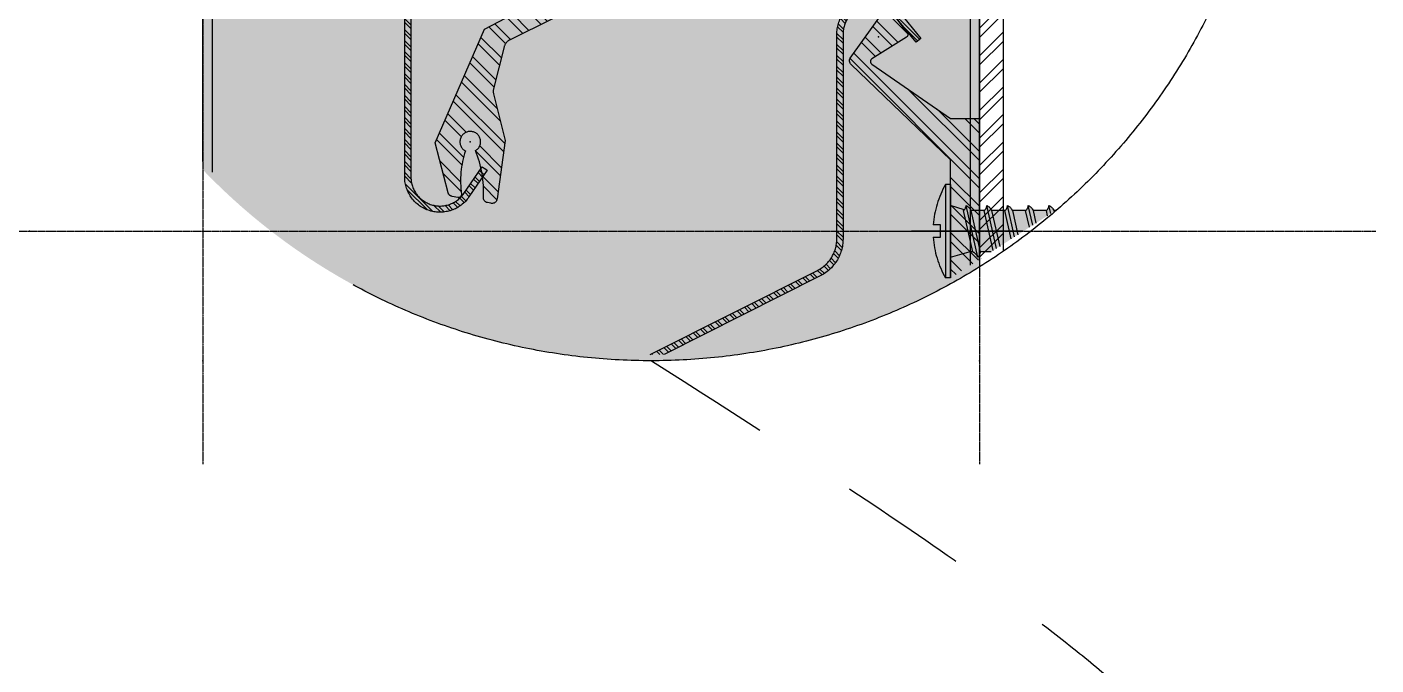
# Model space of a CAD drawing. Header units: millimetres. Extents: x -244126 to 368105, y -173968 to 259060.
# Drawn here: x -94243 to -92941, y 65953 to 66569 of the extents above; entities that cross this region are included whole.
import ezdxf
from ezdxf.xclip import XClip

# ---------------------------------------------------------------- set-up
doc = ezdxf.new("R2010")
doc.units = ezdxf.units.MM
doc.header["$MEASUREMENT"] = 0
doc.header["$XCLIPFRAME"] = 0
for name, pattern in [('CENTER', [2, 1.25, -0.25, 0.25, -0.25]), ('HIDDEN', [9.524999999999999, 6.35, -3.175]), ('TA_HL_035.00000', [227.5, 124.25, -103.25])]:
    doc.linetypes.add(name, pattern=pattern)
for name, color, linetype in [('000 - GRID', 8, 'CENTER'), ('000 - H A T C H', 8, 'Continuous'), ('000 - SYMBOL CON', 1, 'Continuous'), ('000 - WIPEOUT', 250, 'Continuous'), ('001 - ASCESSORIES', 1, 'Continuous'), ('002 - STRUCTURAL STEEL', 4, 'Continuous'), ('A03_SUN LOUVER', 7, 'Continuous')]:
    doc.layers.add(name, color=color, linetype=linetype)
doc.styles.add('Cetury Gothic', font='GOTHIC.TTF')
doc.styles.add('TA', font='Cordia New.ttf', dxfattribs={"height": 4.5})

# ---------------------------------------------------------------- blocks, each defined once
blk = doc.blocks.new('*U2923')
at = {"layer": '001 - ASCESSORIES', "color": 0}
for points in [[(55, 0), (-19.99999999999999, 0), (-19.99999999999991, 2300.000000000007), (55.00000000000007, 2300.000000000007)], [(-19.99999999999991, 2300.000000000007), (-19.09999999999992, 2300.000000000007), (-19.09999999999999, 0), (-19.99999999999999, 0)], [(54.10000000000001, 0), (55, 0), (55.00000000000007, 2300.000000000007), (54.10000000000008, 2300.000000000007)]]:
    blk.add_lwpolyline(points, close=True, dxfattribs=at)
blk = doc.blocks.new('000 - FAMELINE_AL.SUN_LV_70Z_CUT_VIEW')
at = {"layer": '000 - H A T C H'}
h = blk.add_hatch(dxfattribs=at)
h.set_pattern_fill('ANSI32', color=8, scale=2)
h.set_pattern_definition([(45, (0, 0), (-0.5303300858899107, 0.5303300858899107), []), (45, (0.35355339, 0), (-0.5303300858899107, 0.5303300858899107), [])])
edge = h.paths.add_edge_path()
edge.add_arc((-41.71909435685664, 63.80189602588693), 3.399999999999986, 359.7688178317894, 500.7773137959305)
edge.add_line((-44.35305455737182, 65.95183873724041), (-46.44665398359939, 63.3869064088849))
edge.add_line((-46.44665398359939, 63.3869064088849), (-45.98183747762232, 63.00750475393761))
edge.add_line((-45.98183747762232, 63.00750475393761), (-43.88823805138236, 65.57243708230635))
edge.add_arc((-41.71909435685045, 63.8018960258951), 2.799999999993822, -0.25475025521330963, 140.7773137957614, ccw=False)
edge.add_line((-38.91912203336574, 63.78944662088733), (-38.9191220333887, 44.01972320168352))
edge.add_arc((-34.9191220333887, 44.01972320168352), 4, 180, 244.3295045191594)
edge.add_line((-36.6519020997646, 40.41452234159676), (0.8728362579277018, 21.54602793816775))
edge.add_arc((-0.6000267984897698, 18.4816072070802), 3.400000000011559, 1.3181988833821379e-10, 64.32950451929122, ccw=False)
edge.add_line((2.799973201521789, 18.48160720708802), (2.799973201515968, -0.01085875736750097))
edge.add_arc((-1.672240363737032e-06, -4.791312291807515e-06), 2.799995911112356, 214.4412264402325, 359.7778968172909, ccw=False)
edge.add_line((-2.309177256072871, -1.58357203815649), (-4.075200694191153, 0.9916572906804504))
edge.add_line((-4.075200694191153, 0.9916572906804504), (-4.570024391912739, 0.6523204253608128))
edge.add_line((-4.570024391912739, 0.6523204253608128), (-2.804000953798055, -1.922908903484404))
edge.add_arc((1.343924971308752e-13, -6.008527009271347e-13), 3.399999999999771, 214.4412879448393, 359.7725146033154)
edge.add_line((3.399973201521789, -0.01349921971996082), (3.399973201521789, 18.48160720708802))
edge.add_arc((-0.600026798489675, 18.48160720708033), 4.000000000011464, 1.101744141655805e-10, 64.32950451926962)
edge.add_line((1.132753267884254, 22.08680806718075), (-36.39198508980822, 40.95530247060977))
edge.add_arc((-34.9191220333887, 44.01972320168352), 3.400000000000007, 180, 244.3295045191593, ccw=False)
edge.add_line((-38.3191220333887, 44.01972320168352), (-38.31912203338288, 63.78817741812782))
at = {"layer": 'A03_SUN LOUVER', "color": 0}
blk.add_lwpolyline([(-38.31912203339264, 63.78817743708649, 0.706785714724799), (-44.35305455737182, 65.95183873724041), (-46.44665398359939, 63.3869064088849), (-45.98183747762232, 63.00750475393761), (-43.88823805138236, 65.57243708230635, -0.7069399320194617), (-38.91912203336574, 63.78944662088733), (-38.9191220333887, 44.01972320168352, 0.2883019779868358), (-36.6519020997646, 40.41452234159676), (0.8728362579277018, 21.54602793816775, -0.2883019779868358), (2.799973201521789, 18.48160720708802), (2.799973201515968, -0.01085875736750097, -0.7354915496662431), (-2.309177256072871, -1.58357203815649), (-4.075200694191153, 0.9916572906804504), (-4.570024391912739, 0.6523204253608128), (-2.804000953798055, -1.922908903484404, 0.7354549486294412), (3.399973201521789, -0.01349921971996082), (3.399973201521789, 18.48160720708802, 0.2883019779868358), (1.132753267884254, 22.08680806718075), (-36.39198508980822, 40.95530247060977, -0.2883019779868358), (-38.3191220333887, 44.01972320168352), (-38.31912203338288, 63.78817741812782)], format="xyb", dxfattribs=at)
blk = doc.blocks.new('000 - ASSCESSORIES_FAMELINE_AL.FLEX_BK_FOR_70Z_[70Z-BK]_CUT_VIEW')
at = {"layer": '000 - H A T C H'}
h = blk.add_hatch(dxfattribs=at)
h.set_pattern_fill('ANSI32', color=8, scale=0.005)
h.set_pattern_definition([(45, (9.087006977919415, -46.378), (-0.001325825214724777, 0.001325825214724777), []), (45, (9.087890861394415, -46.378), (-0.001325825214724777, 0.001325825214724777), [])])
edge = h.paths.add_edge_path()
edge.add_line((-0.01277954649654411, -0.00975276040116313), (-0.01297954649656303, -0.009952760401567673))
edge.add_line((-0.01297954649656141, -0.009952760401567673), (-0.01317954649658215, -0.00975276040116313))
edge.add_line((-0.01317954649658226, -0.00975276040116313), (-0.013379546496603, -0.009952760401567673))
edge.add_line((-0.01337954649660311, -0.009952760401567673), (-0.01357954649662385, -0.00975276040116313))
edge.add_line((-0.01357954649662396, -0.00975276040116313), (-0.0137795464966447, -0.009952760401567673))
edge.add_line((-0.01377954649664481, -0.009952760401567673), (-0.01397954649666919, -0.00975276040116313))
edge.add_line((-0.01397954649666922, -0.00975276040116313), (-0.01417954649669177, -0.009952760401567673))
edge.add_line((-0.01417954649669184, -0.009952760401567673), (-0.01437954649671258, -0.00975276040116313))
edge.add_line((-0.01437954649671269, -0.00975276040116313), (-0.01457954649673343, -0.009952760401567673))
edge.add_line((-0.01457954649673354, -0.009952760401567673), (-0.01477954649675428, -0.00975276040116313))
edge.add_line((-0.01477954649675439, -0.00975276040116313), (-0.01497954649677513, -0.009952760401567673))
edge.add_line((-0.01497954649677524, -0.009952760401567673), (-0.01517954649679416, -0.00975276040116313))
edge.add_line((-0.01517954649679432, -0.00975276040116313), (-0.01537954649681505, -0.009952760401567673))
edge.add_line((-0.01537954649681517, -0.009952760401567673), (-0.0155795464968359, -0.00975276040116313))
edge.add_line((-0.01557954649683602, -0.00975276040116313), (-0.01577954649685675, -0.009952760401567673))
edge.add_line((-0.01577954649685687, -0.009952760401567673), (-0.0159795464968776, -0.00975276040116313))
edge.add_line((-0.01597954649687772, -0.00975276040116313), (-0.01617954649689663, -0.009952760401567673))
edge.add_line((-0.01617954649689501, -0.009952760401567673), (-0.01637954649691575, -0.00975276040116313))
edge.add_line((-0.01637954649691586, -0.00975276040116313), (-0.0165795464969366, -0.009952760401567673))
edge.add_line((-0.01657954649693671, -0.009952760401567673), (-0.01677954649695745, -0.00975276040116313))
edge.add_line((-0.01677954649695756, -0.00975276040116313), (-0.0169795464969783, -0.009952760401567673))
edge.add_line((-0.01697954649697841, -0.009952760401567673), (-0.01717954649700279, -0.00975276040116313))
edge.add_line((-0.01717954649700282, -0.00975276040116313), (-0.01737954649702537, -0.009952760401567673))
edge.add_line((-0.01737954649702544, -0.009952760401567673), (-0.01757954649704618, -0.00975276040116313))
edge.add_line((-0.01757954649704629, -0.00975276040116313), (-0.01777954649706703, -0.009952760401567673))
edge.add_line((-0.01777954649706714, -0.009952760401567673), (-0.01797954649708788, -0.00975276040116313))
edge.add_line((-0.01797954649708799, -0.00975276040116313), (-0.01817954649710873, -0.009952760401567673))
edge.add_line((-0.01817954649710884, -0.009952760401567673), (-0.01837954649712776, -0.00975276040116313))
edge.add_line((-0.01837954649712792, -0.00975276040116313), (-0.01857954649714865, -0.009952760401567673))
edge.add_line((-0.01857954649714877, -0.009952760401567673), (-0.0187795464971695, -0.00975276040116313))
edge.add_line((-0.01877954649716962, -0.00975276040116313), (-0.01897954649719035, -0.009952760401567673))
edge.add_line((-0.01897954649719047, -0.009952760401567673), (-0.0191795464972112, -0.00975276040116313))
edge.add_line((-0.01917954649721132, -0.00975276040116313), (-0.01937954649723024, -0.009952760401567673))
edge.add_line((-0.01937954649722862, -0.009952760401567673), (-0.01957954649724935, -0.00975276040116313))
edge.add_line((-0.01957954649724947, -0.00975276040116313), (-0.0197795464972702, -0.009952760401567673))
edge.add_line((-0.01977954649727032, -0.009952760401567673), (-0.01997954649729105, -0.00975276040116313))
edge.add_line((-0.01997954649729117, -0.00975276040116313), (-0.0201795464973119, -0.009952760401567673))
edge.add_line((-0.02017954649731202, -0.009952760401567673), (-0.02037954649733639, -0.00975276040116313))
edge.add_line((-0.02037954649733642, -0.00975276040116313), (-0.02057954649735898, -0.009952760401567673))
edge.add_line((-0.02057954649735905, -0.009952760401567673), (-0.02077954649737978, -0.00975276040116313))
edge.add_line((-0.0207795464973799, -0.00975276040116313), (-0.02097954649740063, -0.009952760401567673))
edge.add_line((-0.02097954649740075, -0.009952760401567673), (-0.02117954649742148, -0.00975276040116313))
edge.add_line((-0.0211795464974216, -0.00975276040116313), (-0.02137954649744233, -0.009952760401567673))
edge.add_line((-0.02137954649744245, -0.009952760401567673), (-0.02157954649746137, -0.00975276040116313))
edge.add_line((-0.02157954649746152, -0.00975276040116313), (-0.02177954649748226, -0.009952760401567673))
edge.add_line((-0.02177954649748237, -0.009952760401567673), (-0.02197954649750311, -0.00975276040116313))
edge.add_line((-0.02197954649750322, -0.00975276040116313), (-0.02217954649752396, -0.009952760401567673))
edge.add_line((-0.02217954649752407, -0.009952760401567673), (-0.02237954649754481, -0.00975276040116313))
edge.add_line((-0.02237954649754492, -0.00975276040116313), (-0.02257954649756384, -0.009952760401567673))
edge.add_line((-0.02257954649756222, -0.009952760401567673), (-0.02277954649758296, -0.00975276040116313))
edge.add_line((-0.02277954649758307, -0.00975276040116313), (-0.02297954649760381, -0.009952760401567673))
edge.add_line((-0.02297954649760392, -0.009952760401567673), (-0.02317954649762466, -0.00975276040116313))
edge.add_line((-0.02317954649762477, -0.00975276040116313), (-0.02337954649764551, -0.009952760401567673))
edge.add_line((-0.02337954649764562, -0.009952760401567673), (-0.02357954649767, -0.00975276040116313))
edge.add_line((-0.02357954649767002, -0.00975276040116313), (-0.02377954649769258, -0.009952760401567673))
edge.add_line((-0.02377954649769265, -0.009952760401567673), (-0.02397954649771339, -0.00975276040116313))
edge.add_line((-0.0239795464977135, -0.00975276040116313), (-0.02417954649774151, -0.009952760401567673))
edge.add_line((-0.02417954649774146, -0.009952760401567673), (-0.02437954649775492, -0.00975276040116313))
edge.add_line((-0.0243795464977552, -0.00975276040116313), (-0.02457954649778321, -0.009952760401567673))
edge.add_line((-0.02457954649778316, -0.009952760401567673), (-0.02477954649780389, -0.00975276040116313))
edge.add_line((-0.02477954649780401, -0.00975276040116313), (-0.02497954649782474, -0.009952760401567673))
edge.add_line((-0.02497954649782486, -0.009952760401567673), (-0.02517954649784377, -0.00975276040116313))
edge.add_line((-0.02517954649784393, -0.00975276040116313), (-0.02537954649786467, -0.009952760401567673))
edge.add_line((-0.02537954649786478, -0.009952760401567673), (-0.02557954649788552, -0.00975276040116313))
edge.add_line((-0.02557954649788563, -0.00975276040116313), (-0.02577954649790637, -0.009952760401567673))
edge.add_line((-0.02577954649790648, -0.009952760401567673), (-0.02597954649792722, -0.00975276040116313))
edge.add_line((-0.02597954649792555, -0.00975276040116313), (-0.02617954649794447, -0.009952760401567673))
edge.add_line((-0.02617954649794463, -0.009952760401567673), (-0.02637954649796536, -0.00975276040116313))
edge.add_line((-0.02637954649796548, -0.00975276040116313), (-0.02657954649798621, -0.009952760401567673))
edge.add_line((-0.02657954649798633, -0.009952760401567673), (-0.02677954649800706, -0.00975276040116313))
edge.add_line((-0.02677954649800718, -0.00975276040116313), (-0.02697954649802974, -0.009952760401567673))
edge.add_line((-0.0269795464980298, -0.009952760401567673), (-0.02717954649805418, -0.00975276040116313))
edge.add_line((-0.02717954649805421, -0.00975276040116313), (-0.02737954649807494, -0.009952760401567673))
edge.add_line((-0.02737954649807506, -0.009952760401567673), (-0.02757954649809579, -0.00975276040116313))
edge.add_line((-0.02757954649809591, -0.00975276040116313), (-0.02967954649830546, -0.00975276040116313))
edge.add_line((-0.02967954649830595, -0.00975276040116313), (-0.02967954649830595, -0.005952760400752766))
edge.add_line((-0.02967954649830595, -0.005952760400752766), (-0.05031824556958587, 0.03563496930928506))
edge.add_arc((-0.05121400561373868, 0.03519043141033507), 0.001000000000151382, 26.39377746178776, 75.8219355794282)
edge.add_line((-0.05096906939608736, 0.03615997060479259), (-0.05502790629977783, 0.03718536098029273))
edge.add_arc((-0.0552728425175335, 0.03621582178585214), 0.001000000000162513, 75.82193557346436, 104.1780643993373)
edge.add_line((-0.05551777873482955, 0.03718536098040914), (-0.06002284251777767, 0.03604723960325629))
edge.add_line((-0.06002284251777645, 0.03604723960325629), (-0.06566181365886668, 0.03683974531472614))
edge.add_arc((-0.06559222710857426, 0.03733487934893276), 0.0004999999998133708, 168.4409523074406, 262.0000000186345, ccw=False)
edge.add_line((-0.06608208646855651, 0.03743506820683962), (-0.06601507415376996, 0.0377627155153312))
edge.add_arc((-0.06552521479402351, 0.03766252665701586), 0.0004999999996624719, 87.06799968467601, 168.4409522554503, ccw=False)
edge.add_arc((-0.06495843581486405, 0.04872858665620328), 0.01058056507243212, 267.06799962155, 291.9915223716762)
edge.add_arc((-0.0601375721881432, 0.03943023958709091), 0.001000000000519413, 210.8217160004619, 511.7252351100696)
edge.add_arc((-0.06392995079279906, 0.03099271075333121), 0.009374857828702345, 71.90549630057217, 97.73897321563683)
edge.add_arc((-0.06523276939259937, 0.0405794483473656), 0.0002999999997556577, 168.4409523378007, 277.73897327017005, ccw=False)
edge.add_line((-0.06552668500849279, 0.04063956166192639), (-0.06541458793621961, 0.04118764456461924))
edge.add_arc((-0.06492472857595288, 0.04108745570658101), 0.0005000000001152923, 105.0000000089477, 168.4409522992529, ccw=False)
edge.add_line((-0.06505413809860983, 0.0415704186198198), (-0.06025266056207801, 0.0428301757283478))
edge.add_line((-0.06025266056207812, 0.0428301757283478), (-0.0492526605609267, 0.03804723960366374))
edge.add_line((-0.04925266056092603, 0.03804723960366374), (-0.02567954649789006, -0.006952760400956493))
edge.add_line((-0.02567954649789073, -0.006952760400956493), (-0.01187954649644718, -0.006952760400956493))
edge.add_line((-0.01187954649644674, -0.006952760400956493), (-0.002662942001011132, 0.002656586377350152))
edge.add_arc((-0.002304552747116162, 0.002307935918011594), 0.0005000000001045974, 59.98307022082429, 135.7891445572969, ccw=False)
edge.add_line((-0.002054424811218425, 0.002740874730996268), (0.002599041332761615, -0.0006066714323025623))
edge.add_arc((0.002423851587606052, -0.0008502049067118378), 0.0002999999999414777, -53.13000000248172, 54.27003670094422, ccw=False)
edge.add_line((0.002603852016303421, -0.001090204585118215), (0.0003817467584736676, -0.002756789730629123))
edge.add_arc((0.0002017463293952915, -0.002516790052546014), 0.0002999999999117129, 212.0053832946578, 306.8700000934011, ccw=False)
edge.add_line((-5.265316149127841e-05, -0.002675789734887246), (-0.002137095849296046, 0.0006593185663730881))
edge.add_arc((-0.002391495340415162, 0.0005003188842422901), 0.0003000000000012833, 32.00538323809544, 145.4914770709103)
edge.add_line((-0.002638707917848038, 0.0006702775308511377), (-0.007879546496031722, -0.006952760400956493))
edge.add_line((-0.007879546496033285, -0.006952760400956493), (-0.007879546496033285, -0.00975276040116313))
edge.add_line((-0.007879546496033285, -0.00975276040116313), (-0.00997954649625011, -0.00975276040116313))
edge.add_line((-0.009979546496248659, -0.00975276040116313), (-0.01017954649626939, -0.009952760401567673))
edge.add_line((-0.01017954649626951, -0.009952760401567673), (-0.01037954649629024, -0.00975276040116313))
edge.add_line((-0.01037954649629036, -0.00975276040116313), (-0.0105795464963111, -0.009952760401567673))
edge.add_line((-0.01057954649631121, -0.009952760401567673), (-0.01077954649633558, -0.00975276040116313))
edge.add_line((-0.01077954649633561, -0.00975276040116313), (-0.01097954649635817, -0.009952760401567673))
edge.add_line((-0.01097954649635824, -0.009952760401567673), (-0.01117954649637897, -0.00975276040116313))
edge.add_line((-0.01117954649637909, -0.00975276040116313), (-0.01137954649639982, -0.009952760401567673))
edge.add_line((-0.01137954649639994, -0.009952760401567673), (-0.01157954649642067, -0.00975276040116313))
edge.add_line((-0.01157954649642079, -0.00975276040116313), (-0.01177954649644153, -0.009952760401567673))
edge.add_line((-0.01177954649644164, -0.009952760401567673), (-0.01197954649646056, -0.00975276040116313))
edge.add_line((-0.01197954649646071, -0.00975276040116313), (-0.01217954649648145, -0.009952760401567673))
edge.add_line((-0.01217954649648156, -0.009952760401567673), (-0.0123795464965023, -0.00975276040116313))
edge.add_line((-0.01237954649650241, -0.00975276040116313), (-0.01257954649652315, -0.009952760401567673))
edge.add_line((-0.01257954649652326, -0.009952760401567673), (-0.012779546496544, -0.00975276040116313))
at = {"layer": '001 - ASCESSORIES', "color": 0, "linetype": 'ByBlock'}
blk.add_lwpolyline([(-0.01277954649654411, -0.00975276040116313), (-0.01297954649656141, -0.009952760401567673), (-0.01317954649658226, -0.00975276040116313), (-0.01337954649660311, -0.009952760401567673), (-0.01357954649662396, -0.00975276040116313), (-0.01377954649664481, -0.009952760401567673), (-0.01397954649666922, -0.00975276040116313), (-0.01417954649669184, -0.009952760401567673), (-0.01437954649671269, -0.00975276040116313), (-0.01457954649673354, -0.009952760401567673), (-0.01477954649675439, -0.00975276040116313), (-0.01497954649677524, -0.009952760401567673), (-0.01517954649679432, -0.00975276040116313), (-0.01537954649681517, -0.009952760401567673), (-0.01557954649683602, -0.00975276040116313), (-0.01577954649685687, -0.009952760401567673), (-0.01597954649687772, -0.00975276040116313), (-0.01617954649689501, -0.009952760401567673), (-0.01637954649691586, -0.00975276040116313), (-0.01657954649693671, -0.009952760401567673), (-0.01677954649695756, -0.00975276040116313), (-0.01697954649697841, -0.009952760401567673), (-0.01717954649700282, -0.00975276040116313), (-0.01737954649702544, -0.009952760401567673), (-0.01757954649704629, -0.00975276040116313), (-0.01777954649706714, -0.009952760401567673), (-0.01797954649708799, -0.00975276040116313), (-0.01817954649710884, -0.009952760401567673), (-0.01837954649712792, -0.00975276040116313), (-0.01857954649714877, -0.009952760401567673), (-0.01877954649716962, -0.00975276040116313), (-0.01897954649719047, -0.009952760401567673), (-0.01917954649721132, -0.00975276040116313), (-0.01937954649722862, -0.009952760401567673), (-0.01957954649724947, -0.00975276040116313), (-0.01977954649727032, -0.009952760401567673), (-0.01997954649729117, -0.00975276040116313), (-0.02017954649731202, -0.009952760401567673), (-0.02037954649733642, -0.00975276040116313), (-0.02057954649735905, -0.009952760401567673), (-0.0207795464973799, -0.00975276040116313), (-0.02097954649740075, -0.009952760401567673), (-0.0211795464974216, -0.00975276040116313), (-0.02137954649744245, -0.009952760401567673), (-0.02157954649746152, -0.00975276040116313), (-0.02177954649748237, -0.009952760401567673), (-0.02197954649750322, -0.00975276040116313), (-0.02217954649752407, -0.009952760401567673), (-0.02237954649754492, -0.00975276040116313), (-0.02257954649756222, -0.009952760401567673), (-0.02277954649758307, -0.00975276040116313), (-0.02297954649760392, -0.009952760401567673), (-0.02317954649762477, -0.00975276040116313), (-0.02337954649764562, -0.009952760401567673), (-0.02357954649767002, -0.00975276040116313), (-0.02377954649769265, -0.009952760401567673), (-0.0239795464977135, -0.00975276040116313), (-0.02417954649774146, -0.009952760401567673), (-0.0243795464977552, -0.00975276040116313), (-0.02457954649778316, -0.009952760401567673), (-0.02477954649780401, -0.00975276040116313), (-0.02497954649782486, -0.009952760401567673), (-0.02517954649784393, -0.00975276040116313), (-0.02537954649786478, -0.009952760401567673), (-0.02557954649788563, -0.00975276040116313), (-0.02577954649790648, -0.009952760401567673), (-0.02597954649792555, -0.00975276040116313), (-0.02617954649794463, -0.009952760401567673), (-0.02637954649796548, -0.00975276040116313), (-0.02657954649798633, -0.009952760401567673), (-0.02677954649800718, -0.00975276040116313), (-0.0269795464980298, -0.009952760401567673), (-0.02717954649805421, -0.00975276040116313), (-0.02737954649807506, -0.009952760401567673), (-0.02757954649809591, -0.00975276040116313), (-0.02967954649830595, -0.00975276040116313), (-0.02967954649830595, -0.005952760400752766), (-0.05031824556958497, 0.03563496930928522, 0.2190783415382473), (-0.05096906939608736, 0.03615997060479259), (-0.05502790629977738, 0.03718536098029546, 0.1243621950703983), (-0.05551777873482955, 0.03718536098040914), (-0.06002284251777645, 0.03604723960325629), (-0.06566181365886692, 0.03683974531472956, -0.4325265089640832), (-0.06608208646855651, 0.03743506820683962), (-0.0660150741537695, 0.03776271551533483, -0.370769381718523), (-0.06549963943015769, 0.03816187212903088, 0.109180126670583), (-0.06099633795153814, 0.03891787119944468, 3.791782085139564), (-0.06101825826210572, 0.03990393995670871, 0.1131996429191804), (-0.06519237132275713, 0.04028218079816526, -0.51668024221595), (-0.06552668500849279, 0.04063956166192639), (-0.06541458793621935, 0.04118764456462287, -0.2841073530842382), (-0.06505413809860983, 0.0415704186198198), (-0.06025266056207812, 0.0428301757283478), (-0.04925266056092603, 0.03804723960366374), (-0.02567954649789073, -0.006952760400956493), (-0.01187954649644674, -0.006952760400956493), (-0.002662942001011359, 0.002656586377348447, -0.343381406372472), (-0.002054424811218425, 0.002740874730996268), (0.002599041332763008, -0.0006066714323011979, -0.5062323687275436), (0.002603852016303421, -0.001090204585118215), (0.0003817467584728007, -0.002756789730625542, -0.4393056243868863), (-5.265316149127841e-05, -0.002675789734887246), (-0.002137095849295889, 0.0006593185663774648, 0.5400558432090684), (-0.002638707917848038, 0.0006702775308511377), (-0.007879546496033285, -0.006952760400956493), (-0.007879546496033285, -0.00975276040116313), (-0.009979546496248659, -0.00975276040116313), (-0.01017954649626951, -0.009952760401567673), (-0.01037954649629036, -0.00975276040116313), (-0.01057954649631121, -0.009952760401567673), (-0.01077954649633561, -0.00975276040116313), (-0.01097954649635824, -0.009952760401567673), (-0.01117954649637909, -0.00975276040116313), (-0.01137954649639994, -0.009952760401567673), (-0.01157954649642079, -0.00975276040116313), (-0.01177954649644164, -0.009952760401567673), (-0.01197954649646071, -0.00975276040116313), (-0.01217954649648156, -0.009952760401567673), (-0.01237954649650241, -0.00975276040116313), (-0.01257954649652326, -0.009952760401567673)], format="xyb", close=True, dxfattribs=at)
at = {"layer": '001 - ASCESSORIES', "color": 0}
for p in [(-0.06013757218862992, 0.03943023958709801), (6.834375005482229e-06, 7.105427357601002e-15)]:
    blk.add_point(p, dxfattribs=at)
at = {"layer": 'Defpoints', "color": 250, "linetype": 'HIDDEN', "ltscale": 0.5}
blk.add_line((-0.01877954649716784, -0.000752955738271055), (-0.01877954649716784, -0.01315256506364193), dxfattribs=at)
blk = doc.blocks.new('*U2958')
at = {"layer": '001 - ASCESSORIES', "color": 2, "xscale": 1000, "yscale": 1000, "zscale": 1000}
for p in [(-1064, 9.75276040116296), (-1014, 9.75276040116296), (-964, 9.75276040116296), (-914, 9.75276040116296), (-864, 9.75276040116296), (-814, 9.75276040116296), (-764, 9.75276040116296), (-714, 9.75276040116296), (-664, 9.75276040116296), (-614, 9.75276040116296), (-564, 9.75276040116296), (-514, 9.75276040116296), (-464, 9.75276040116296), (-414, 9.75276040116296), (-364, 9.75276040116296), (-314, 9.75276040116296), (-264, 9.75276040116296), (-214, 9.75276040116296), (-164, 9.75276040116296), (-114, 9.75276040116296), (-64, 9.75276040116296), (-14, 9.75276040116296), (36, 9.75276040116296), (86, 9.75276040116296), (136, 9.75276040116296), (186, 9.75276040116296), (236, 9.75276040116296), (286, 9.75276040116296), (336, 9.75276040116296), (386, 9.75276040116296), (436, 9.75276040116296), (486, 9.75276040116296), (536, 9.75276040116296), (586, 9.75276040116296), (636, 9.75276040116296), (686, 9.75276040116296), (736, 9.75276040116296), (786, 9.75276040116296), (836, 9.75276040116296), (886, 9.75276040116296), (936, 9.75276040116296), (986, 9.75276040116296), (1036, 9.75276040116296), (1086, 9.75276040116296), (1136, 9.75276040116296)]:
    blk.add_blockref('000 - ASSCESSORIES_FAMELINE_AL.FLEX_BK_FOR_70Z_[70Z-BK]_CUT_VIEW', p, dxfattribs=at)
at = {"layer": 'A03_SUN LOUVER', "color": 3, "xscale": -1, "rotation": 270}
for p in [(-1127.541270990422, 52.11176187917954), (-1077.541270990422, 52.11176187917954), (-1027.541270990422, 52.11176187917954), (-977.5412709904217, 52.11176187917954), (-927.5412709904217, 52.11176187917954), (-877.5412709904217, 52.11176187917954), (-827.5412709904217, 52.11176187917954), (-777.5412709904217, 52.11176187917954), (-727.5412709904217, 52.11176187917954), (-677.5412709904217, 52.11176187917954), (-627.5412709904217, 52.11176187917954), (-577.5412709904217, 52.11176187917954), (-527.5412709904217, 52.11176187917954), (-477.5412709904217, 52.11176187917954), (-427.5412709904217, 52.11176187917954), (-377.5412709904217, 52.11176187917954), (-327.5412709904217, 52.11176187917954), (-277.5412709904217, 52.11176187917954), (-227.5412709904217, 52.11176187917954), (-177.5412709904217, 52.11176187917954), (-127.5412709904217, 52.11176187917954), (-77.54127099042171, 52.11176187917954), (-27.54127099042171, 52.11176187917954), (22.45872900957829, 52.11176187917954), (72.45872900957829, 52.11176187917954), (122.4587290095783, 52.11176187917954), (172.4587290095783, 52.11176187917954), (222.4587290095783, 52.11176187917954), (272.4587290095783, 52.11176187917954), (322.4587290095783, 52.11176187917954), (372.4587290095783, 52.11176187917954), (422.4587290095783, 52.11176187917954), (472.4587290095783, 52.11176187917954), (522.4587290095783, 52.11176187917954), (572.4587290095783, 52.11176187917954), (622.4587290095783, 52.11176187917954), (672.4587290095783, 52.11176187917954), (722.4587290095783, 52.11176187917954), (772.4587290095783, 52.11176187917954), (822.4587290095783, 52.11176187917954), (872.4587290095783, 52.11176187917954), (922.4587290095783, 52.11176187917954), (972.4587290095783, 52.11176187917954), (1022.458729009578, 52.11176187917954), (1072.458729009578, 52.11176187917954)]:
    blk.add_blockref('000 - FAMELINE_AL.SUN_LV_70Z_CUT_VIEW', p, dxfattribs=at)
blk = doc.blocks.new('*U2922')
at = {"color": 0}
blk.add_wipeout([(0, 2300), (100, 2300), (100, 0), (0, 0)], dxfattribs=at).dxf.layer = '000 - WIPEOUT'
at = {"layer": '002 - STRUCTURAL STEEL', "color": 0, "linetype": 'ByBlock'}
blk.add_lwpolyline([(0, 2300), (100, 2300), (100, 0), (0, 0)], close=True, dxfattribs=at)
blk = doc.blocks.new('000 - DYNAMIC_VIEW_ASSCESSORIES_PHILLIPS_HEAD_SELF_DRILLING_SCREW_No.8x25mm._SIDE_VIEW')
at = {"layer": '000 - H A T C H', "linetype": 'ByBlock'}
h = blk.add_hatch(color=250, dxfattribs=at)
h.dxf.hatch_style = 1
edge = h.paths.add_edge_path()
edge.add_arc((3.004541472591882, 1.572131985994915), 1.04645436818185, 384.1341226855835, 422.4587230169149)
edge.add_arc((2.831812036674819, 2.512814835426965), 0.6567219107839141, 308.6596436729191, 358.88189727229064, ccw=False)
edge.add_line((3.242061488890613, 2.000000000407439), (1.959526135578926, 1.999999999952692))
edge.add_arc((1.004541472184428, 1.572131985994915), 1.04645436818185, 384.1341226855835, 422.4587230169149)
edge.add_arc((0.8318120360399917, 2.512814835426965), 0.6567219110112446, 315.6091470700266, 358.88189727267775, ccw=False)
edge.add_line((1.301095248663842, 2.053405502920199), (0, 2.500000000509303))
edge.add_line((0, 2.500000000509303), (1.224646798839942e-16, 4.500000000007262))
edge.add_line((0, 4.500000000007262), (-0.4999999996471161, 4.500000000007262))
edge.add_arc((7.337500000176078, -4.547615617411793e-10), 9.037500000076724, 150.1371656406266, 176.0119282285309)
edge.add_line((-1.678116154835152, 0.6285472118179172), (-0.9934728495863965, 0.6285472118179172))
edge.add_line((-0.9934728495863965, 0.6285472118179172), (-0.9934728495863966, -0.5642561354761852))
edge.add_line((-0.9934728495863965, -0.5642561354761852), (-1.682368139881874, -0.5642561354761852))
edge.add_arc((7.337499999948704, -4.547615617411793e-10), 9.037499999769851, 183.5795890578686, 209.8628343536553)
edge.add_line((-0.5000000001018634, -4.50000000000729), (0, -4.50000000000729))
edge.add_line((0, -4.50000000000729), (1.224646799118394e-16, -2.500000000054584))
edge.add_line((0, -2.500000000054584), (1.798302246243111, -1.99999999995272))
edge.add_line((1.798302246243111, -1.99999999995272), (2.14114074515237, -1.99999999995272))
edge.add_arc((1.719220970699098, -2.869498795917039), 0.9664597520114843, 382.4775851523066, 424.1152605710679, ccw=False)
edge.add_arc((2.018123876268874, -1.896586149541704), 0.8468196992643867, 314.5560261849951, 352.9855147651136)
edge.add_line((2.858605392248137, -1.99999999995272), (4.141140744650329, -1.99999999995272))
edge.add_arc((3.719220970197057, -2.869498795917039), 0.9664597520114843, 382.4775851523066, 424.1152605710679, ccw=False)
edge.add_arc((4.018123875766832, -1.896586149541704), 0.8468196992643867, 314.5560261849951, 352.9855147651136)
edge.add_line((4.858605391746096, -1.99999999995272), (6.141140745057783, -1.99999999995272))
edge.add_arc((5.719220970604511, -2.869498795917039), 0.9664597520114843, 382.4775851523066, 424.1152605710679, ccw=False)
edge.add_arc((6.018123876174286, -1.896586149541704), 0.8468196992643867, 314.5560261849951, 352.9855147651136)
edge.add_line((6.858605392153549, -1.99999999995272), (8.141140744555742, -1.99999999995272))
edge.add_arc((7.719220970102469, -2.869498795917039), 0.9664597520114843, 382.4775851523066, 424.1152605710679, ccw=False)
edge.add_arc((8.018123875672245, -1.896586149541704), 0.8468196992643867, 314.5560261849951, 352.9855147651136)
edge.add_line((8.858605391651508, -1.99999999995272), (10.1411407449632, -1.99999999995272))
edge.add_arc((9.719220970509923, -2.869498795917039), 0.9664597520114843, 382.4775851523066, 424.1152605710679, ccw=False)
edge.add_arc((10.0181238760797, -1.896586149541704), 0.8468196992643867, 314.5560261849951, 352.9855147651136)
edge.add_line((10.85860539205896, -1.99999999995272), (12.1411407449159, -1.99999999995272))
edge.add_arc((11.71922097023526, -2.869498795462292), 0.9664597517016228, 382.4775851325489, 424.11526054717115, ccw=False)
edge.add_arc((12.01812387557766, -1.896586149541704), 0.8468196992643867, 314.5560261849951, 352.9855147651136)
edge.add_line((12.85860539155692, -1.99999999995272), (14.14114074441386, -1.99999999995272))
edge.add_arc((13.71922096996059, -2.869498795917039), 0.9664597520114843, 382.4775851523066, 424.1152605710679, ccw=False)
edge.add_arc((14.01812387553036, -1.896586149541704), 0.8468196992643867, 314.5560261849951, 352.9855147651136)
edge.add_line((14.85860539150963, -1.99999999995272), (16.14114074482131, -1.99999999995272))
edge.add_arc((15.71922097014067, -2.869498795462292), 0.9664597517016228, 382.4775851325489, 424.11526054717115, ccw=False)
edge.add_arc((16.01812387548307, -1.896586149541704), 0.8468196992643867, 314.5560261849951, 352.9855147651136)
edge.add_line((16.85860539146233, -1.99999999995272), (17.62908327873447, -1.99999999995272))
edge.add_line((17.62908327873447, -1.99999999995272), (18.07878358317794, -1.832542439842669))
edge.add_arc((17.65686380872467, -2.702041235806988), 0.9664597520114843, 382.4775851523066, 424.1152605710679, ccw=False)
edge.add_arc((17.95576671429444, -1.729128589431653), 0.8468196992643867, 314.5560261849951, 352.9855147651136)
edge.add_line((18.7962482302737, -1.832542439842669), (18.74230570797408, -1.585462785442374))
edge.add_line((18.74230570797408, -1.585462785442374), (19.94712341797822, -1.136817694259676))
edge.add_arc((19.52520364352495, -2.006316490223995), 0.9664597520114843, 382.4775851523066, 424.1152605710679, ccw=False)
edge.add_arc((19.82410654909472, -1.03340384384866), 0.8468196992643867, 314.5560261849951, 352.9855147651136)
edge.add_line((20.66458806507399, -1.136817694259676), (20.60917509220417, -0.8902856002350887))
edge.add_line((20.60917509220417, -0.8902856002350887), (23.00000000013824, -1.432187701766452e-14))
edge.add_line((23.00000000013824, -1.4210854715202e-14), (20.17239875135601, 1.052930587320575))
edge.add_line((20.17239875135601, 1.052930587320574), (20.10686246262594, 1.344501272342299))
edge.add_arc((19.15187779923144, 0.9166332583845218), 1.04645436818185, 384.1341226855835, 422.4587230169149)
edge.add_arc((18.97914836331438, 1.857316107816573), 0.6567219107839141, 308.6596436729191, 358.88189727229064, ccw=False)
edge.add_line((19.38939781553017, 1.344501272797046), (17.98876747034228, 1.866062271801624))
edge.add_line((17.98876747034228, 1.866062271801624), (17.95952613565532, 1.999999999952692))
edge.add_arc((17.00454147226083, 1.572131985994915), 1.04645436818185, 384.1341226855835, 422.4587230169149)
edge.add_arc((16.83181203634376, 2.512814835426965), 0.6567219107839141, 308.6596436729191, 358.88189727229064, ccw=False)
edge.add_line((17.24206148855956, 2.000000000407439), (15.95952613570262, 1.999999999952692))
edge.add_arc((15.00454147230812, 1.572131985994915), 1.04645436818185, 384.1341226855835, 422.4587230169149)
edge.add_arc((14.83181203639106, 2.512814835426965), 0.6567219107839141, 308.6596436729191, 358.88189727229064, ccw=False)
edge.add_line((15.24206148860685, 2.000000000407439), (13.95952613574991, 1.999999999952692))
edge.add_arc((13.00454147235541, 1.572131985994915), 1.04645436818185, 384.1341226855835, 422.4587230169149)
edge.add_arc((12.83181203643835, 2.512814835426965), 0.6567219107839141, 308.6596436729191, 358.88189727229064, ccw=False)
edge.add_line((13.24206148865414, 2.000000000407439), (11.9595261357972, 1.999999999952692))
edge.add_arc((11.00454147240271, 1.572131985994915), 1.04645436818185, 384.1341226855835, 422.4587230169149)
edge.add_arc((10.83181203648564, 2.512814835426965), 0.6567219107839141, 308.6596436729191, 358.88189727229064, ccw=False)
edge.add_line((11.24206148870144, 2.000000000407439), (9.959526135389751, 1.999999999952692))
edge.add_arc((9.004541471995253, 1.572131985994915), 1.04645436818185, 384.1341226855835, 422.4587230169149)
edge.add_arc((8.83181203607819, 2.512814835426965), 0.6567219107839141, 308.6596436729191, 358.88189727229064, ccw=False)
edge.add_line((9.242061488293984, 2.000000000407439), (7.959526135891792, 1.999999999952692))
edge.add_arc((7.004541472497294, 1.572131985994915), 1.04645436818185, 384.1341226855835, 422.4587230169149)
edge.add_arc((6.831812036580232, 2.512814835426965), 0.6567219107839141, 308.6596436729191, 358.88189727229064, ccw=False)
edge.add_line((7.242061488796026, 2.000000000407439), (5.959526135484339, 1.999999999952692))
edge.add_arc((5.004541472089841, 1.572131985994915), 1.04645436818185, 384.1341226855835, 422.4587230169149)
edge.add_arc((4.831812036172778, 2.512814835426965), 0.6567219107839141, 308.6596436729191, 358.88189727229064, ccw=False)
edge.add_line((5.242061488388572, 2.000000000407439), (3.95952613598638, 1.999999999952692))
at = {"layer": '001 - ASCESSORIES', "color": 0, "linetype": 'ByBlock'}
for p, q in [((0, 4.500000000007262), (-0.5000000001018634, 4.500000000007262)), ((-0.5000000001018634, 4.500000000007262), (-0.5000000001018634, -4.50000000000729)), ((0, 4.500000000007262), (0, -4.50000000000729)), ((1.301095248891215, 2.053405502920199), (0, 2.500000000054555)), ((2.612257975670218, -2.500000000054584), (1.488408905061078, 2.500000000054555)), ((3.242061487981118, 1.999999999952692), (1.959526135578926, 1.999999999952692)), ((4.612257975168177, -2.500000000054584), (3.488408905468532, 2.500000000054555)), ((5.242061487479077, 1.999999999952692), (3.95952613598638, 1.999999999952692)), ((6.612257975575631, -2.500000000054584), (5.488408904966491, 2.500000000054555)), ((7.242061487886531, 1.999999999952692), (5.959526135484339, 1.999999999952692)), ((8.61225797507359, -2.500000000054584), (7.488408905373944, 2.500000000054555)), ((9.242061488293984, 1.999999999952692), (7.959526135891792, 1.999999999952692)), ((10.61225797548104, -2.500000000054584), (9.488408904871903, 2.500000000054555)), ((11.24206148824669, 1.999999999952692), (9.959526135844499, 1.999999999952692)), ((12.612257974979, -2.500000000054584), (11.48840890527936, 2.500000000054555)), ((13.2420614881994, 1.999999999952692), (11.9595261357972, 1.999999999952692)), ((14.61225797493171, -2.500000000054584), (13.48840890523206, 2.500000000054555)), ((15.2420614881521, 1.999999999952692), (13.95952613574991, 1.999999999952692)), ((16.61225797488441, -2.500000000054584), (15.48840890518477, 2.500000000054555)), ((17.24206148810481, 1.999999999952692), (15.95952613570262, 1.999999999952692)), ((18.54990081369579, -2.332542439944532), (17.48840890513748, 2.500000000054555)), ((17.98876747034228, 1.866062271801624), (19.38939781553017, 1.344501272797046)), ((20.41824064849607, -1.63681769436154), (19.63574523210809, 1.844501272444163)), ((-0.9934728495863965, 0.6285472118179172), (-1.678116154835152, 0.6285472118179172)), ((-0.9934728495863965, -0.5642561354761852), (-0.9934728495863965, 0.6285472118179172)), ((20.17239875135601, 1.052930587320574), (23.00000000013824, -1.4210854715202e-14)), ((-1.682368139881874, -0.5642561354761852), (-0.9934728495863965, -0.5642561354761852)), ((0, -1.4210854715202e-14), (-0.5000000001018634, -1.4210854715202e-14)), ((18.74230570774671, -1.585462785442374), (19.94712341797822, -1.136817694259676)), ((20.60917509220417, -0.8902856002350887), (23.00000000013824, -1.4210854715202e-14)), ((0, -2.500000000054584), (1.798302246243111, -1.99999999995272)), ((2.14114074515237, -1.99999999995272), (1.798302246243111, -1.99999999995272)), ((4.141140744650329, -1.99999999995272), (2.858605392248137, -1.99999999995272)), ((6.141140745057783, -1.99999999995272), (4.858605391746096, -1.99999999995272)), ((8.141140744555742, -1.99999999995272), (6.858605392153549, -1.99999999995272)), ((10.1411407449632, -1.99999999995272), (8.858605391651508, -1.99999999995272)), ((12.1411407449159, -1.99999999995272), (10.85860539160421, -1.99999999995272)), ((14.14114074486861, -1.99999999995272), (12.85860539155692, -1.99999999995272)), ((16.14114074482131, -1.99999999995272), (14.85860539150963, -1.99999999995272)), ((17.62908327873447, -1.99999999995272), (16.85860539146233, -1.99999999995272)), ((17.62908327873447, -1.99999999995272), (18.07878358317794, -1.832542439842669)), ((0, -4.50000000000729), (-0.5000000001018634, -4.50000000000729))]:
    blk.add_line(p, q, dxfattribs=at)
at = {"layer": '001 - ASCESSORIES', "color": 250, "linetype": 'ByBlock'}
blk.add_line((54.18453891507357, -1.4210854715202e-14), (-3.769262627057628, -1.4210854715202e-14), dxfattribs=at)
at = {"layer": '001 - ASCESSORIES', "color": 0, "linetype": 'ByBlock'}
for points in [[(2.14114074515237, -1.99999999995272), (1.242061488483159, 2.000000000407439, 0.2227123084971428), (1.488408905061078, 2.500000000509303, -0.1687989538478069), (1.959526135578926, 1.999999999952692), (2.858605392248137, -1.99999999995272, -0.1692696917056407), (2.612257975670218, -2.500000000054584, 0.1837042771978037)], [(4.141140744650329, -1.99999999995272), (3.242061488890613, 2.000000000407439, 0.2227123084971428), (3.488408905468532, 2.500000000509303, -0.1687989538478069), (3.95952613598638, 1.999999999952692), (4.858605391746096, -1.99999999995272, -0.1692696917056407), (4.612257975168177, -2.500000000054584, 0.1837042771978037)], [(6.141140745057783, -1.99999999995272), (5.242061488388572, 2.000000000407439, 0.2227123084971428), (5.488408904966491, 2.500000000509303, -0.1687989538478069), (5.959526135484339, 1.999999999952692), (6.858605392153549, -1.99999999995272, -0.1692696917056407), (6.612257975575631, -2.500000000054584, 0.1837042771978037)], [(8.141140744555742, -1.99999999995272), (7.242061488796026, 2.000000000407439, 0.2227123084971428), (7.488408905373944, 2.500000000509303, -0.1687989538478069), (7.959526135891792, 1.999999999952692), (8.858605391651508, -1.99999999995272, -0.1692696917056407), (8.61225797507359, -2.500000000054584, 0.1837042771978037)], [(10.1411407449632, -1.99999999995272), (9.242061488293984, 2.000000000407439, 0.2227123084971428), (9.488408904871903, 2.500000000509303, -0.1687989538478069), (9.959526135389751, 1.999999999952692), (10.85860539205896, -1.99999999995272, -0.1692696917056407), (10.61225797548104, -2.500000000054584, 0.1837042771978037)], [(12.14114074446115, -1.99999999995272), (11.24206148870144, 2.000000000407439, 0.2227123084971428), (11.48840890527936, 2.500000000509303, -0.1687989538478069), (11.9595261357972, 1.999999999952692), (12.85860539155692, -1.99999999995272, -0.1692696917056407), (12.612257974979, -2.500000000054584, 0.1837042771978037)], [(14.14114074441386, -1.99999999995272), (13.24206148865414, 2.000000000407439, 0.2227123084971428), (13.48840890523206, 2.500000000509303, -0.1687989538478069), (13.95952613574991, 1.999999999952692), (14.85860539150963, -1.99999999995272, -0.1692696917056407), (14.61225797493171, -2.500000000054584, 0.1837042771978037)], [(16.14114074436657, -1.99999999995272), (15.24206148860685, 2.000000000407439, 0.2227123084971428), (15.48840890518477, 2.500000000509303, -0.1687989538478069), (15.95952613570262, 1.999999999952692), (16.85860539146233, -1.99999999995272, -0.1692696917056407), (16.61225797488441, -2.500000000054584, 0.1837042771978037)], [(18.07878358317794, -1.832542439842669), (17.24206148855956, 2.000000000407439, 0.2227123084971428), (17.48840890513748, 2.500000000509303, -0.1687989538478069), (17.95952613565532, 1.999999999952692), (18.7962482302737, -1.832542439842669, -0.1692696917056407), (18.54990081369579, -2.332542439944532, 0.1837042771978037)], [(19.94712341797822, -1.136817694259676), (19.38939781553017, 1.344501272797046, 0.2227123084971428), (19.63574523210809, 1.84450127289891, -0.1687989538478069), (20.10686246262594, 1.344501272342299), (20.66458806507399, -1.136817694259676, -0.1692696917056407), (20.41824064849607, -1.63681769436154, 0.1837042771978037)]]:
    blk.add_lwpolyline(points, format="xyb", close=True, dxfattribs=at)
for start, end in [(150.1371656434544, 176.0119282312939), (183.5795890606507, 209.8628343567557)]:
    blk.add_arc((7.337500000176078, -1.4210854715202e-14), 9.037499999938388, start, end, dxfattribs=at)
at = {"layer": '001 - ASCESSORIES', "color": 0, "linetype": 'ByBlock', "insert": (13.03499230198213, -0.4200231551294706), "char_height": 1, "width": 59.68444922580751, "attachment_point": 2, "rotation": 90, "style": 'Cetury Gothic'}
blk.add_mtext('\\A1;{\\H1.68x;\\C150;1\\H0.59542x; }', dxfattribs=at)
blk = doc.blocks.new('*U4799')
at = {"layer": '001 - ASCESSORIES', "color": 0, "linetype": 'ByBlock'}
blk.add_blockref('000 - DYNAMIC_VIEW_ASSCESSORIES_PHILLIPS_HEAD_SELF_DRILLING_SCREW_No.8x25mm._SIDE_VIEW', (0, 0), dxfattribs=at)
blk = doc.blocks.new('000 - FAMELINE_BUBBLE_TYP.DETAIL_AL.SUN_LV_70Z+FLEX_BRACKET_CUT_VIEW_TYPE_1')
at = {"layer": '000 - H A T C H'}
h = blk.add_hatch(dxfattribs=at)
h.set_pattern_fill('DOTS', color=8, scale=10)
h.set_pattern_definition([(0, (0, 0), (0.3125, 0.625), [0, -0.625])])
edge = h.paths.add_edge_path()
edge.add_arc((0, 0), 60.00000000000006, 223.8482216901544, 301.9259340175702)
edge.add_line((31.72935324138962, -50.92394469091232), (31.72935324138962, 35.28307804975358))
edge.add_line((31.72935324138962, 35.28307804975339), (-43.2706467586103, 35.28307804975339))
edge.add_line((-43.27064675861038, 35.28307804975339), (-43.27064675861038, -41.56502290498068))
at = {"color": 1}
ref = blk.add_blockref('*U2923', (-23.27064675861038, -2264.716921950254), dxfattribs=at)
XClip(ref).set_block_clipping_path([(14.731756462209887, 2324.106208463112), (-1.6542540215014014, 2319.2948416715226), (-16.020997278108553, 2310.061896411513), (-27.20456521126107, 2297.1553709975924), (-34.2989316582607, 2281.6208753607425), (-36.72935324138962, 2264.716921950254), (-34.2989316582607, 2247.8129685397653), (-27.20456521126107, 2232.2784729029154), (-16.020997278108553, 2219.371947488995), (-1.6542540215014014, 2210.139002228985), (14.731756462209887, 2205.3276354373957), (31.809537054999964, 2205.3276354373957), (48.19554753871853, 2210.139002228985), (62.562290795318404, 2219.371947488995), (73.7458587284782, 2232.2784729029154), (80.84022517548146, 2247.8129685397653), (83.27064675861038, 2264.716921950254), (80.84022517548146, 2281.6208753607425), (73.7458587284782, 2297.1553709975924), (62.56229079532932, 2310.061896411513), (48.19554753871853, 2319.2948416715226), (31.809537054999964, 2324.106208463112)])
at = {"color": 2}
ref = blk.add_blockref('*U2958', (31.72935324138962, -1114.716921950247), dxfattribs=dict(at, rotation=90))
XClip(ref).set_block_clipping_path([(1174.1062084631121, 40.26824353779375), (1169.2948416715226, 56.65425402150504), (1160.0618964115129, 71.02099727811219), (1147.1553709975924, 82.20456521126471), (1131.6208753607425, 89.29893165826434), (1114.716921950254, 91.72935324139326), (1097.8129685397653, 89.29893165826434), (1082.2784729029154, 82.20456521126471), (1069.371947488995, 71.02099727811219), (1060.1390022289852, 56.65425402150504), (1055.3276354373957, 40.26824353779375), (1055.3276354373957, 23.190462945003674), (1060.1390022289852, 6.804452461285109), (1069.371947488995, -7.562290795314766), (1082.2784729029154, -18.74585872847456), (1097.8129685397653, -25.840225175477826), (1114.716921950254, -28.270646758606745), (1131.6208753607425, -25.840225175477826), (1147.1553709975924, -18.74585872847456), (1160.0618964115129, -7.56229079532568), (1169.2948416715226, 6.804452461285109), (1174.1062084631121, 23.190462945003674)])
at = {"layer": '002 - STRUCTURAL STEEL', "color": 2}
ref = blk.add_blockref('*U2922', (31.72935324138962, -2264.716921950247), dxfattribs=at)
XClip(ref).set_block_clipping_path([(-40.26824353779011, 2324.106208463112), (-56.6542540215014, 2319.2948416715226), (-71.02099727810855, 2310.061896411513), (-82.20456521126107, 2297.1553709975924), (-89.2989316582607, 2281.6208753607425), (-91.72935324138962, 2264.716921950254), (-89.2989316582607, 2247.8129685397653), (-82.20456521126107, 2232.2784729029154), (-71.02099727810855, 2219.371947488995), (-56.6542540215014, 2210.139002228985), (-40.26824353779011, 2205.3276354373957), (-23.190462945000036, 2205.3276354373957), (-6.804452461281471, 2210.139002228985), (7.562290795318404, 2219.371947488995), (18.745858728478197, 2232.2784729029154), (25.840225175481464, 2247.8129685397653), (28.270646758610383, 2264.716921950254), (25.840225175481464, 2281.6208753607425), (18.745858728478197, 2297.1553709975924), (7.562290795329318, 2310.061896411513), (-6.804452461281471, 2319.2948416715226), (-23.190462945000036, 2324.106208463112)])
at = {"layer": '000 - H A T C H'}
h = blk.add_hatch(dxfattribs=at)
h.set_pattern_fill('ANSI32', color=8, scale=5)
h.set_pattern_definition([(45, (48292.49181686195, -51743.96640531739), (-1.325825214724777, 1.325825214724777), []), (45, (48293.37570033695, -51743.96640531739), (-1.325825214724777, 1.325825214724777), [])])
h.paths.add_polyline_path([(31.72935324112768, -50.92394469107573, 0.01145946203717627), (34.02935324139253, -49.41662795024088), (34.02935324139253, 35.28307804975339), (31.72935324112768, 35.28307804975339)])
at = {"color": 4}
blk.add_lwpolyline([(34.02935324139253, -49.41662795023876), (34.02935324139253, 35.28307804975339), (31.72935324112768, 35.28307804975339), (31.72935324112768, -50.92394469107239)], dxfattribs=at)
at = {"layer": '000 - SYMBOL CON', "color": 2, "linetype": 'ByBlock'}
blk.add_circle((0, 0), 60, dxfattribs=at)
at = {"color": 1}
ref = blk.add_blockref('*U4799', (28.92935324118298, -47.49646844741801), dxfattribs=at)
XClip(ref).set_block_clipping_path([(-37.46824353757984, 106.88575496027624), (-53.85425402130204, 102.07438816868671), (-68.22099727790919, 92.84144290867698), (-79.40456521106535, 79.93491749475652), (-86.49893165806134, 64.40042185790662), (-88.92935324119026, 47.49646844741801), (-86.49893165806134, 30.5925150369294), (-79.40456521106535, 15.058019400079502), (-68.22099727790919, 2.151493986159039), (-53.85425402130204, -7.081451273850689), (-37.46824353757984, -11.892818065440224), (-20.3904629447934, -11.892818065440224), (-4.004452461085748, -7.081451273850689), (10.36229079552868, 2.151493986159039), (21.54585872867756, 15.058019400079502), (28.640225175680825, 30.5925150369294), (31.070646758809744, 47.49646844741801), (28.640225175680825, 64.40042185790662), (21.54585872867756, 79.93491749475652), (10.36229079552868, 92.84144290867698), (-4.004452461085748, 102.07438816868671), (-20.3904629447934, 106.88575496027624)])
blk = doc.blocks.new('*U2948')
at = {"color": 3}
blk.add_point((0, -1200), dxfattribs=at)
at = {"layer": '000 - GRID', "color": 0, "linetype": 'ByBlock'}
blk.add_line((0, 99.99999999999997), (2.576687932766269e-14, -1300), dxfattribs=at)
at = {"layer": '000 - GRID', "color": 0}
blk.add_point((0, 0), dxfattribs=at)
at = {"style": 'TA', "flags": 1}
blk.add_attdef('LOCATION', (6, 6), '', height=4.5, dxfattribs=at)

msp = doc.modelspace()

# ---------------------------------------------------------------- block references
at = {"layer": '000 - SYMBOL CON', "color": 3, "linetype": 'TA_HL_035.00000', "xscale": 10, "yscale": 10, "zscale": 10}
msp.add_blockref('000 - FAMELINE_BUBBLE_TYP.DETAIL_AL.SUN_LV_70Z+FLEX_BRACKET_CUT_VIEW_TYPE_1', (-93640.79108123158, 66846.98969310817), dxfattribs=at)

# ---------------------------------------------------------------- next in the draw order: linework, layer by layer
at = {"layer": '000 - SYMBOL CON', "color": 2, "linetype": 'TA_HL_035.00000'}
msp.add_spline([(-93640.30484268488, 66246.98989013149), (-93111.46407926042, 65718.149126707), (-93499.59601850808, 65578.8695809012), (-93061.77206427604, 64934.64291551508)], degree=3, dxfattribs=at)

# ---------------------------------------------------------------- next in the draw order: block references
at = {"layer": '000 - GRID'}
for p in [(-94073.49754881769, 67446.98969310817), (-93323.49754881769, 67446.98969310817)]:
    msp.add_blockref('*U2948', p, dxfattribs=at)
at = {"layer": '000 - GRID', "rotation": 90}
msp.add_blockref('*U2948', (-94240.79108123158, 66372.025008634), dxfattribs=at)

doc.saveas('drawing.dxf')
